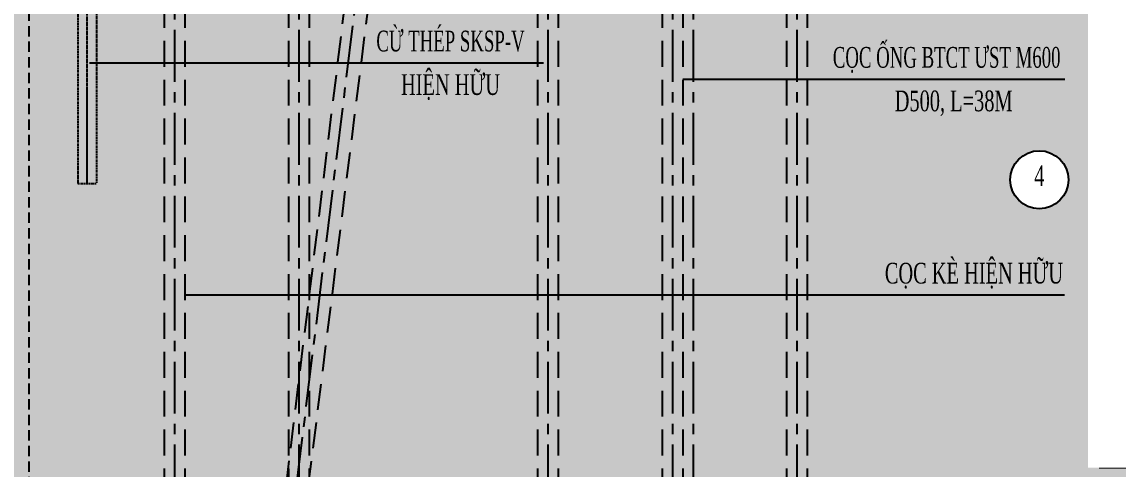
# Model space of a CAD drawing. Extents: x -26539 to -4497, y 62031 to 92619.
# Drawn here: x -13143 to -10502, y 87954 to 89032 of the extents above; entities that cross this region are included whole.
import ezdxf
from ezdxf.enums import TextEntityAlignment as Align

# ---------------------------------------------------------------- set-up
doc = ezdxf.new("R2010")
doc.units = 0
doc.header["$LTSCALE"] = 10
doc.header["$MEASUREMENT"] = 0
for name, pattern in [('CENTER', [2, 1.25, -0.25, 0.25, -0.25]), ('CENTER2', [1.125, 0.75, -0.125, 0.125, -0.125]), ('HIDDEN', [0.375, 0.25, -0.125])]:
    doc.linetypes.add(name, pattern=pattern)
doc.layers.get('0').update_dxf_attribs({"color": 3, "linetype": 'CONTINUOUS'})
for name, color, linetype in [('CENTER', 9, 'CENTER2'), ('DC', 7, 'CONTINUOUS'), ('DIMENSION', 4, 'CONTINUOUS'), ('Hatch coc', 7, 'CONTINUOUS'), ('HIDDEN', 4, 'HIDDEN'), ('Kich thuoc', 4, 'CONTINUOUS'), ('Text', 4, 'CONTINUOUS'), ('Tim', 8, 'CENTER')]:
    doc.layers.add(name, color=color, linetype=linetype)
doc.styles.add('Kichthuoc', font='romans.shx', dxfattribs={"width": 0.6})
doc.styles.get("Standard").update_dxf_attribs({"font": 'vntimeh.shx', "width": 0.65})
doc.dimstyles.new('Le 250', dxfattribs={"dimscale": 250, "dimtxt": 0.2, "dimasz": 0.15, "dimexe": 0.1, "dimexo": 0.2, "dimgap": 0.1, "dimtad": 1, "dimdec": 0, "dimzin": 0, "dimdsep": 46, "dimtxsty": 'Kichthuoc', "dimblk": 'ARCHTICK', "dimcen": 0, "dimdle": 0.1, "dimclrd": 4, "dimclre": 4, "dimclrt": 3, "dimadec": 0, "dimazin": 0, "dimtfac": 1, "dimtdec": 0, "dimtix": 1, "dimtmove": 2, "dimatfit": 3, "dimfxl": 1, "dimtolj": 1, "dimtzin": 0, "dimarcsym": 0})

# ---------------------------------------------------------------- blocks, each defined once
blk = doc.blocks.new('_ArchTick')
at = {"color": 0, "linetype": 'ByBlock', "const_width": 0.15}
blk.add_lwpolyline([(-0.5, -0.5), (0.5, 0.5)], dxfattribs=at)
blk = doc.blocks.new('cautau')
at = {"layer": 'HIDDEN', "ltscale": 10}
blk.add_line((-24861.6, 86559.6), (-24861.6, 90457.7), dxfattribs=at)

msp = doc.modelspace()

# ---------------------------------------------------------------- hatches: boundary and pattern name
at = {"layer": 'DC'}
h = msp.add_hatch(dxfattribs=at)
h.set_pattern_fill('ANSI33', color=256, scale=300, angle=90, style=0)
h.paths.add_polyline_path([(-8545.7, 89347), (-9187.8, 89350.4), (-9951.8, 89361.8), (-10823.9, 89374.8), (-11748.8, 89387.8), (-12671, 89399.2), (-13535.2, 89407.2), (-14323.7, 89408.5), (-15401.8, 89049.2), (-15401.8, 87880.4), (-13535.2, 87866.9), (-12671, 87831.7), (-11748.8, 87781.9), (-10823.9, 87724.8), (-9951.8, 87667.7), (-9187.8, 87617.9), (-8587.4, 87582.7), (-8545.7, 87582.3)])
h.paths.add_polyline_path([(-10621.8, 88651.5, -1), (-10761.8, 88651.5, -1)], flags=16)
h.paths.add_polyline_path([(-15421.8, 89042.5), (-15435.8, 89037.8), (-15735.8, 89037.8), (-16035.8, 89137.8), (-16670.7, 89137.8), (-16670.7, 87880.3), (-15421.8, 87880.3)])
h.paths.add_polyline_path([(-16335.5, 88429.5, -1), (-16195.5, 88429.5, -1)], flags=16)
h.paths.add_polyline_path([(-10715.9, 88623.8), (-10667.7, 88623.8), (-10667.7, 88698.8), (-10715.9, 88698.8)], flags=8)
h.paths.add_polyline_path([(-15382.4, 87881.2), (-15227.4, 87881.2), (-15227.4, 87956.2), (-15382.4, 87956.2)], flags=24)
h.paths.add_polyline_path([(-11071.7, 88792.3), (-10724.7, 88792.3), (-10724.7, 88881.6), (-11071.7, 88881.6)], flags=24)
h.paths.add_polyline_path([(-11235.9, 88888.4), (-10575.5, 88888.4), (-10575.5, 89016.9), (-11235.9, 89016.9)], flags=24)
h.paths.add_polyline_path([(-11056.4, 88369.7), (-10585.3, 88369.7), (-10585.3, 88487.5), (-11056.4, 88487.5)], flags=24)
h.paths.add_polyline_path([(-12241.1, 88827.5), (-11980.1, 88827.5), (-11980.1, 88941.8), (-12241.1, 88941.8)], flags=24)
h.paths.add_polyline_path([(-12323.5, 88943.2), (-11897.8, 88943.2), (-11897.8, 89050.3), (-12323.5, 89050.3)], flags=24)
h.paths.add_polyline_path([(-15636.9, 88973.7), (-15534.8, 88973.7), (-15534.8, 88898.7), (-15636.9, 88898.7)], flags=24)
h.paths.add_polyline_path([(-16071.9, 88973.7), (-15969.8, 88973.7), (-15969.8, 88898.7), (-16071.9, 88898.7)], flags=24)
h.paths.add_polyline_path([(-16289.6, 88397.1), (-16241.4, 88397.1), (-16241.4, 88472.1), (-16289.6, 88472.1)], flags=8)
h.paths.add_polyline_path([(-15667.9, 87886.8), (-15474.2, 87886.8), (-15474.2, 87961.8), (-15667.9, 87961.8)], flags=24)
h.paths.add_polyline_path([(-16131.8, 88588.2), (-15471.5, 88588.2), (-15471.5, 88716.8), (-16131.8, 88716.8)], flags=24)
h.paths.add_polyline_path([(-15996.8, 88504.1), (-15606.5, 88504.1), (-15606.5, 88579.1), (-15996.8, 88579.1)], flags=24)

# ---------------------------------------------------------------- linework, layer by layer
at = {"linetype": 'HIDDEN', "ltscale": 25}
for p, q in [((-12800.8, 90392.7), (-12800.8, 86612.7)), ((-12750.8, 90392.7), (-12750.8, 86612.7)), ((-12204.6, 90392.7), (-12662.4, 86645.1)), ((-12144.3, 90391.5), (-12612.8, 86638.9)), ((-12500.8, 90392.7), (-12500.8, 86612.7)), ((-12450.8, 90392.7), (-12450.8, 86612.7)), ((-11900.8, 90392.7), (-11900.8, 86612.7)), ((-11850.8, 90392.7), (-11850.8, 86612.7)), ((-11600.8, 90392.7), (-11600.8, 86612.7)), ((-11550.8, 90392.7), (-11550.8, 86612.7)), ((-11300.8, 90392.7), (-11300.8, 86612.7)), ((-11250.8, 90392.7), (-11250.8, 86612.7))]:
    msp.add_line(p, q, dxfattribs=at)
at = {"layer": 'CENTER'}
msp.add_line((-12985.8, 88642.7), (-12985.8, 90442.7), dxfattribs=at)
at = {"layer": 'DC'}
msp.add_lwpolyline([(-10547.4, 87957.1), (-8545.7, 87957.1), (-8545.7, 90037.9), (-10547.4, 90037.9)], close=True, dxfattribs=at)
at = {"layer": 'DIMENSION'}
msp.add_circle((-10691.8, 88651.5), 70, dxfattribs=at)
at = {"layer": 'HIDDEN'}
for p, q in [((-12963.3, 90105.3), (-12963.3, 88643.1)), ((-13008.3, 90087.7), (-13008.3, 88642.7)), ((-13008.3, 88642.7), (-12963.3, 88642.7)), ((-13008.3, 88642.7), (-12963.3, 88642.7)), ((-13008.3, 88642.7), (-12963.3, 88642.7)), ((-13008.3, 88642.7), (-12963.3, 88642.7))]:
    msp.add_line(p, q, dxfattribs=at)
at = {"layer": 'Tim', "ltscale": 10}
for p, q in [((-12775.8, 90412.7), (-12775.8, 86612.7)), ((-12176.9, 90412.7), (-12637.6, 86642)), ((-12475.8, 90412.7), (-12475.8, 86612.7)), ((-11875.8, 90412.7), (-11875.8, 86612.7)), ((-11575.8, 90412.7), (-11575.8, 86612.7)), ((-11525.8, 90412.7), (-11525.8, 86612.7)), ((-11275.8, 90412.7), (-11275.8, 86612.7))]:
    msp.add_line(p, q, dxfattribs=at)

# ---------------------------------------------------------------- block references
at = {"layer": 'Hatch coc'}
msp.add_blockref('cautau', (11735.7, 0.1), dxfattribs=at)

# ---------------------------------------------------------------- texts
at = {"layer": 'Text'}
for s, width, p in [('cõ thÐp sksp-v', 0.6, (-12110.6, 88961.1)), ('cäc èng btct \xadst m600', 0.6, (-10915, 88921.7)), ('hiÖn h÷u', 0.65, (-12110.6, 88856.1)), ('d500, l=38m', 0.65, (-10898.2, 88816.7)), ('4', 0.65, (-10691.8, 88636.3)), ('cäc kÌ hiÖn h÷u', 0.65, (-10849.3, 88401.2))]:
    msp.add_text(s, height=50, dxfattribs=dict(at, width=width)).set_placement(p, align=Align.CENTER)

# ---------------------------------------------------------------- leaders
at = {"layer": 'Kich thuoc'}
for points in [[(-12980.3, 88933.7), (-11886.3, 88933.7)], [(-11550.8, 88894.3), (-10760.6, 88894.3)], [(-11250.8, 88894.3), (-10630.3, 88894.3)], [(-12750.8, 88373.8), (-10630.9, 88373.8)], [(-12450.8, 88373.8), (-10996.6, 88373.8)], [(-12397.9, 88373.8), (-10935.2, 88373.8)], [(-11850.8, 88373.8), (-10630.9, 88373.8)]]:
    msp.add_leader(points, dimstyle='Le 250', override={"dimgap": 0.1, "dimtad": 0}, dxfattribs=at)

# ---------------------------------------------------------------- next in the draw order: wipeouts: each hides what was drawn before it
msp.add_wipeout([(-10574.8, 87957.1), (-8573.1, 87957.1), (-8573.1, 90037.9), (-10574.8, 90037.9)]).dxf.layer = 'DC'

doc.saveas('drawing.dxf')
